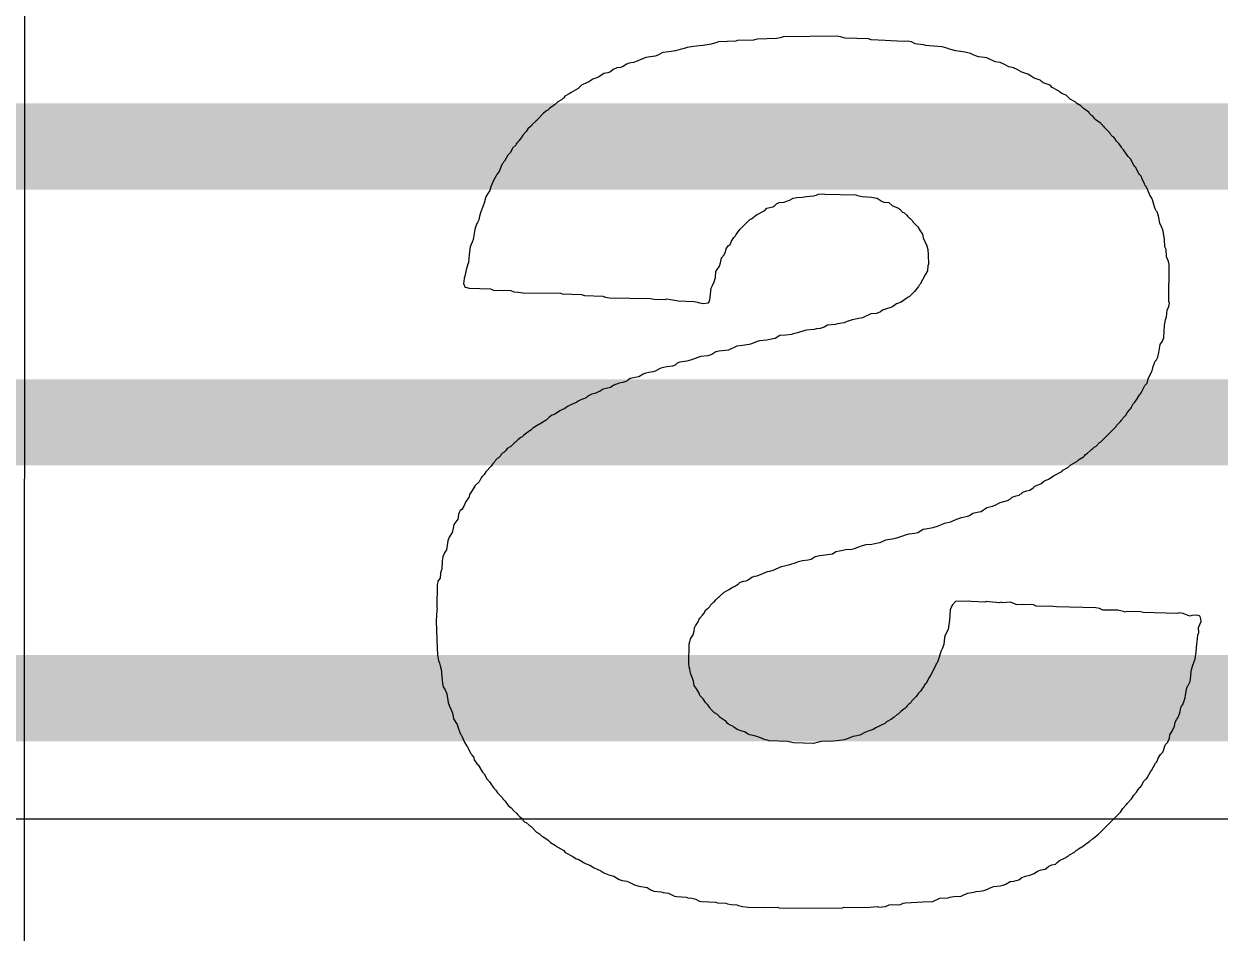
# Model space of a CAD drawing. Header units: inches. Extents: x -8 to 210, y -39 to 109.
# Drawn here: x 39.585 to 42.406, y 34.712 to 36.855 of the extents above; entities that cross this region are included whole.
import ezdxf

# ---------------------------------------------------------------- set-up
doc = ezdxf.new("R2010")
doc.units = ezdxf.units.IN
doc.layers.add('Bottom Layer', color=5, linetype='Continuous')
doc.layers.add('Bottom Overlay', color=54, linetype='Continuous')

msp = doc.modelspace()

# ---------------------------------------------------------------- linework, layer by layer
at = {"layer": 'Bottom Layer'}
msp.add_line((19.5296, 34.9807), (60.013, 34.9807), dxfattribs=at)
for points in [[(18.6278, 36.5656, 0.2032, 0.2032, 0), (59.4964, 36.5656, 0.2032, 0.2032, 0)], [(18.6278, 35.9156, 0.2032, 0.2032, 0), (60.3192, 35.9156, 0.2032, 0.2032, 0)], [(18.8189, 35.2656, 0.2032, 0.2032, 0), (60.131, 35.2656, 0.2032, 0.2032, 0)]]:
    msp.add_lwpolyline(points, format="xyseb", dxfattribs=at)
at = {"layer": 'Bottom Overlay'}
for p, q in [((39.5867, 33.1138), (39.5873, 37.0383)), ((41.2193, 36.8113), (41.2062, 36.8074)), ((41.2233, 36.8126), (41.2193, 36.8113)), ((41.2639, 36.814), (41.2233, 36.8126)), ((41.2679, 36.8153), (41.2639, 36.814)), ((41.3059, 36.8166), (41.2679, 36.8153)), ((41.3111, 36.8179), (41.3059, 36.8166)), ((41.3151, 36.8192), (41.3111, 36.8179)), ((41.3597, 36.8205), (41.3151, 36.8192)), ((41.3689, 36.8218), (41.3597, 36.8205)), ((41.3754, 36.8245), (41.3689, 36.8218)), ((41.5014, 36.8258), (41.3754, 36.8245)), ((41.5106, 36.8245), (41.5014, 36.8258)), ((41.5217, 36.8212), (41.5106, 36.8245)), ((41.5768, 36.8199), (41.5217, 36.8212)), ((41.5834, 36.8172), (41.5768, 36.8199)), ((41.6162, 36.8159), (41.5834, 36.8172)), ((41.6293, 36.8146), (41.6162, 36.8159)), ((41.6608, 36.8133), (41.6293, 36.8146)), ((41.6693, 36.814), (41.6608, 36.8133)), ((41.6785, 36.8126), (41.6693, 36.814)), ((41.687, 36.8081), (41.6785, 36.8126)), ((41.0921, 36.7877), (41.0803, 36.7812)), ((41.1065, 36.789), (41.0921, 36.7877)), ((41.1222, 36.7917), (41.1065, 36.789)), ((41.1327, 36.7943), (41.1222, 36.7917)), ((41.1419, 36.7969), (41.1327, 36.7943)), ((41.1491, 36.7989), (41.1419, 36.7969)), ((41.1544, 36.8002), (41.1491, 36.7989)), ((41.1649, 36.8015), (41.1544, 36.8002)), ((41.178, 36.8028), (41.1649, 36.8015)), ((41.1859, 36.8041), (41.178, 36.8028)), ((41.2009, 36.8061), (41.1859, 36.8041)), ((41.2062, 36.8074), (41.2009, 36.8061)), ((41.6923, 36.8067), (41.687, 36.8081)), ((41.7067, 36.8054), (41.6923, 36.8067)), ((41.7119, 36.8041), (41.7067, 36.8054)), ((41.7198, 36.8028), (41.7119, 36.8041)), ((41.7506, 36.8008), (41.7198, 36.8028)), ((41.7618, 36.7976), (41.7506, 36.8008)), ((41.7683, 36.7949), (41.7618, 36.7976)), ((41.7828, 36.791), (41.7683, 36.7949)), ((41.7992, 36.789), (41.7828, 36.791)), ((41.8084, 36.7877), (41.7992, 36.789)), ((41.8175, 36.7851), (41.8084, 36.7877)), ((41.8234, 36.7818), (41.8175, 36.7851)), ((41.832, 36.7785), (41.8234, 36.7818)), ((40.9983, 36.7543), (40.9924, 36.7523)), ((41.0061, 36.7595), (40.9983, 36.7543)), ((41.0127, 36.7621), (41.0061, 36.7595)), ((41.0225, 36.7641), (41.0127, 36.7621)), ((41.0317, 36.7667), (41.0225, 36.7641)), ((41.0389, 36.77), (41.0317, 36.7667)), ((41.052, 36.7753), (41.0389, 36.77)), ((41.0737, 36.7785), (41.052, 36.7753)), ((41.0803, 36.7812), (41.0737, 36.7785)), ((41.8372, 36.7772), (41.832, 36.7785)), ((41.8503, 36.7759), (41.8372, 36.7772)), ((41.8556, 36.7746), (41.8503, 36.7759)), ((41.8753, 36.7654), (41.8556, 36.7746)), ((41.8871, 36.7641), (41.8753, 36.7654)), ((41.8963, 36.7602), (41.8871, 36.7641)), ((41.9081, 36.7536), (41.8963, 36.7602)), ((41.9186, 36.751), (41.9081, 36.7536)), ((40.932, 36.7261), (40.9268, 36.7248)), ((40.9405, 36.7293), (40.932, 36.7261)), ((40.953, 36.7379), (40.9405, 36.7293)), ((40.9622, 36.7392), (40.953, 36.7379)), ((40.9687, 36.7418), (40.9622, 36.7392)), ((40.9746, 36.7477), (40.9687, 36.7418)), ((40.9832, 36.751), (40.9746, 36.7477)), ((40.9924, 36.7523), (40.9832, 36.751)), ((41.9277, 36.7471), (41.9186, 36.751)), ((41.9389, 36.7412), (41.9277, 36.7471)), ((41.9454, 36.7385), (41.9389, 36.7412)), ((41.9527, 36.7366), (41.9454, 36.7385)), ((41.9605, 36.7313), (41.9527, 36.7366)), ((41.9677, 36.7267), (41.9605, 36.7313)), ((41.975, 36.7248), (41.9677, 36.7267)), ((40.8927, 36.7025), (40.8756, 36.6933)), ((40.9005, 36.7103), (40.8927, 36.7025)), ((40.9031, 36.7116), (40.9005, 36.7103)), ((40.9176, 36.7182), (40.9031, 36.7116)), ((40.9268, 36.7248), (40.9176, 36.7182)), ((41.9815, 36.7221), (41.975, 36.7248)), ((41.9841, 36.7195), (41.9815, 36.7221)), ((41.9868, 36.7182), (41.9841, 36.7195)), ((41.9887, 36.7162), (41.9868, 36.7182)), ((42.0051, 36.7103), (41.9887, 36.7162)), ((42.0104, 36.7051), (42.0051, 36.7103)), ((42.0222, 36.6985), (42.0104, 36.7051)), ((42.0248, 36.6972), (42.0222, 36.6985)), ((42.0274, 36.6946), (42.0248, 36.6972)), ((40.8441, 36.671), (40.8389, 36.6657)), ((40.8533, 36.6762), (40.8441, 36.671)), ((40.8559, 36.6788), (40.8533, 36.6762)), ((40.8585, 36.6801), (40.8559, 36.6788)), ((40.8592, 36.6821), (40.8585, 36.6801)), ((40.8612, 36.6841), (40.8592, 36.6821)), ((40.873, 36.6906), (40.8612, 36.6841)), ((40.8756, 36.6933), (40.873, 36.6906)), ((42.0347, 36.69), (42.0274, 36.6946)), ((42.0432, 36.6867), (42.0347, 36.69)), ((42.0524, 36.6775), (42.0432, 36.6867)), ((42.0615, 36.6723), (42.0524, 36.6775)), ((42.0642, 36.671), (42.0615, 36.6723)), ((42.0681, 36.667), (42.0642, 36.671)), ((40.8107, 36.6441), (40.7962, 36.6296)), ((40.8179, 36.65), (40.8107, 36.6441)), ((40.8205, 36.6513), (40.8179, 36.65)), ((40.8244, 36.6552), (40.8205, 36.6513)), ((40.8362, 36.6644), (40.8244, 36.6552)), ((40.8389, 36.6657), (40.8362, 36.6644)), ((42.0773, 36.6618), (42.0681, 36.667)), ((42.0839, 36.6552), (42.0773, 36.6618)), ((42.0884, 36.6519), (42.0839, 36.6552)), ((42.0963, 36.6467), (42.0884, 36.6519)), ((42.0976, 36.6441), (42.0963, 36.6467)), ((42.1022, 36.6395), (42.0976, 36.6441)), ((40.7798, 36.6132), (40.7739, 36.6073)), ((40.7825, 36.6146), (40.7798, 36.6132)), ((40.7831, 36.6165), (40.7825, 36.6146)), ((40.793, 36.6264), (40.7831, 36.6165)), ((40.7956, 36.6277), (40.793, 36.6264)), ((40.7962, 36.6296), (40.7956, 36.6277)), ((42.1048, 36.6382), (42.1022, 36.6395)), ((42.1094, 36.6336), (42.1048, 36.6382)), ((42.1107, 36.631), (42.1094, 36.6336)), ((42.1127, 36.629), (42.1107, 36.631)), ((42.1173, 36.6257), (42.1127, 36.629)), ((42.1252, 36.6205), (42.1173, 36.6257)), ((42.1265, 36.6178), (42.1252, 36.6205)), ((42.1291, 36.6165), (42.1265, 36.6178)), ((42.1304, 36.6139), (42.1291, 36.6165)), ((42.1324, 36.6132), (42.1304, 36.6139)), ((42.133, 36.6113), (42.1324, 36.6132)), ((40.7582, 36.5863), (40.7523, 36.5791)), ((40.7621, 36.5929), (40.7582, 36.5863)), ((40.77, 36.6008), (40.7621, 36.5929)), ((40.7739, 36.6073), (40.77, 36.6008)), ((42.1416, 36.6027), (42.133, 36.6113)), ((42.1475, 36.5955), (42.1416, 36.6027)), ((42.1488, 36.5929), (42.1475, 36.5955)), ((42.1521, 36.5896), (42.1488, 36.5929)), ((42.1547, 36.5883), (42.1521, 36.5896)), ((42.158, 36.585), (42.1547, 36.5883)), ((42.1619, 36.5785), (42.158, 36.585)), ((40.7385, 36.5627), (40.7319, 36.5509)), ((40.7451, 36.5693), (40.7385, 36.5627)), ((40.7464, 36.5719), (40.7451, 36.5693)), ((40.749, 36.5745), (40.7464, 36.5719)), ((40.7503, 36.5772), (40.749, 36.5745)), ((40.7523, 36.5791), (40.7503, 36.5772)), ((42.1672, 36.5732), (42.1619, 36.5785)), ((42.1737, 36.564), (42.1672, 36.5732)), ((42.175, 36.5614), (42.1737, 36.564)), ((42.1783, 36.5581), (42.175, 36.5614)), ((42.1868, 36.5457), (42.1783, 36.5581)), ((40.7162, 36.5286), (40.7149, 36.526)), ((40.7188, 36.5312), (40.7162, 36.5286)), ((40.7267, 36.5457), (40.7188, 36.5312)), ((40.7319, 36.5509), (40.7267, 36.5457)), ((42.1881, 36.5431), (42.1868, 36.5457)), ((42.1947, 36.5365), (42.1881, 36.5431)), ((42.2026, 36.5221), (42.1947, 36.5365)), ((40.7018, 36.5024), (40.6926, 36.4853)), ((40.7064, 36.507), (40.7018, 36.5024)), ((40.7123, 36.5234), (40.7064, 36.507)), ((40.7149, 36.526), (40.7123, 36.5234)), ((42.2039, 36.5194), (42.2026, 36.5221)), ((42.2065, 36.5168), (42.2039, 36.5194)), ((42.2144, 36.5024), (42.2065, 36.5168)), ((42.2157, 36.4998), (42.2144, 36.5024)), ((42.2196, 36.4958), (42.2157, 36.4998)), ((40.6926, 36.4853), (40.686, 36.4709)), ((42.2223, 36.4893), (42.2196, 36.4958)), ((42.2275, 36.4775), (42.2223, 36.4893)), ((42.2288, 36.4748), (42.2275, 36.4775)), ((42.2321, 36.4716), (42.2288, 36.4748)), ((42.2354, 36.463), (42.2321, 36.4716)), ((40.6742, 36.4473), (40.6709, 36.4322)), ((40.6795, 36.4552), (40.6742, 36.4473)), ((40.6841, 36.4624), (40.6795, 36.4552)), ((40.686, 36.4709), (40.6841, 36.4624)), ((41.3905, 36.4394), (41.399, 36.444)), ((41.399, 36.444), (41.4082, 36.4453)), ((41.4082, 36.4453), (41.4213, 36.4466)), ((41.4213, 36.4466), (41.4305, 36.4479)), ((41.4305, 36.4479), (41.4482, 36.4499)), ((41.4482, 36.4499), (41.4535, 36.4512)), ((41.4535, 36.4512), (41.4594, 36.4532)), ((41.4594, 36.4532), (41.4686, 36.4545)), ((41.4686, 36.4545), (41.4738, 36.4532)), ((41.4738, 36.4532), (41.5473, 36.4519)), ((41.5473, 36.4519), (41.5512, 36.4506)), ((41.5512, 36.4506), (41.5617, 36.4479)), ((41.5617, 36.4479), (41.584, 36.4466)), ((41.584, 36.4466), (41.588, 36.4453)), ((41.588, 36.4453), (41.5971, 36.444)), ((41.5971, 36.444), (41.6089, 36.4361)), ((42.2406, 36.4512), (42.2354, 36.463)), ((42.2452, 36.444), (42.2406, 36.4512)), ((42.2478, 36.4374), (42.2452, 36.444)), ((40.6683, 36.4256), (40.6624, 36.4119)), ((40.6709, 36.4322), (40.6683, 36.4256)), ((41.3125, 36.4047), (41.3321, 36.4151)), ((41.3321, 36.4151), (41.3374, 36.4204)), ((41.3374, 36.4204), (41.3512, 36.4237)), ((41.3512, 36.4237), (41.3558, 36.427)), ((41.3558, 36.427), (41.3597, 36.4309)), ((41.3597, 36.4309), (41.3662, 36.4335)), ((41.3662, 36.4335), (41.3781, 36.4348)), ((41.3781, 36.4348), (41.382, 36.4361)), ((41.382, 36.4361), (41.3905, 36.4394)), ((41.6089, 36.4361), (41.6142, 36.4348)), ((41.6142, 36.4348), (41.6247, 36.4335)), ((41.6247, 36.4335), (41.6319, 36.4276)), ((41.6319, 36.4276), (41.6339, 36.4256)), ((41.6339, 36.4256), (41.6463, 36.421)), ((41.6463, 36.421), (41.6509, 36.4178)), ((41.6509, 36.4178), (41.6575, 36.4112)), ((42.2498, 36.4289), (42.2478, 36.4374)), ((42.2511, 36.4237), (42.2498, 36.4289)), ((42.2537, 36.4171), (42.2511, 36.4237)), ((42.2551, 36.4145), (42.2537, 36.4171)), ((40.6578, 36.3928), (40.6552, 36.3863)), ((40.6598, 36.4014), (40.6578, 36.3928)), ((40.6624, 36.4119), (40.6598, 36.4014)), ((41.2738, 36.3699), (41.298, 36.3942)), ((41.298, 36.3942), (41.3007, 36.3955)), ((41.3007, 36.3955), (41.3125, 36.4047)), ((41.6575, 36.4112), (41.6601, 36.4099)), ((41.6601, 36.4099), (41.6673, 36.404)), ((41.6673, 36.404), (41.6686, 36.4014)), ((41.6686, 36.4014), (41.6719, 36.3981)), ((41.6719, 36.3981), (41.6745, 36.3968)), ((41.6745, 36.3968), (41.6804, 36.3909)), ((41.6804, 36.3909), (41.6818, 36.3883)), ((41.6818, 36.3883), (41.6936, 36.3764)), ((42.2577, 36.4119), (42.2551, 36.4145)), ((42.2596, 36.4073), (42.2577, 36.4119)), ((42.2616, 36.3987), (42.2596, 36.4073)), ((42.2629, 36.3896), (42.2616, 36.3987)), ((42.2642, 36.3843), (42.2629, 36.3896)), ((40.6486, 36.3705), (40.6447, 36.3469)), ((40.65, 36.3758), (40.6486, 36.3705)), ((40.6532, 36.3843), (40.65, 36.3758)), ((40.6552, 36.3863), (40.6532, 36.3843)), ((41.2646, 36.3581), (41.2738, 36.3699)), ((41.6936, 36.3764), (41.6988, 36.3673)), ((41.6988, 36.3673), (41.7041, 36.3594)), ((41.7041, 36.3594), (41.706, 36.3509)), ((42.2675, 36.3771), (42.2642, 36.3843)), ((42.2715, 36.3666), (42.2675, 36.3771)), ((42.2747, 36.3463), (42.2715, 36.3666)), ((40.6421, 36.3404), (40.6375, 36.3292)), ((40.6447, 36.3469), (40.6421, 36.3404)), ((41.2416, 36.3246), (41.2462, 36.3318)), ((41.2462, 36.3318), (41.2508, 36.3351)), ((41.2508, 36.3351), (41.2541, 36.3423)), ((41.2541, 36.3423), (41.2593, 36.3515)), ((41.2593, 36.3515), (41.2633, 36.3555)), ((41.2633, 36.3555), (41.2646, 36.3581)), ((41.706, 36.3509), (41.7146, 36.3318)), ((41.7146, 36.3318), (41.7165, 36.3233)), ((42.276, 36.3292), (42.2747, 36.3463)), ((40.6349, 36.3109), (40.6336, 36.2925)), ((40.6375, 36.3292), (40.6349, 36.3109)), ((41.2278, 36.2912), (41.2305, 36.303)), ((41.2305, 36.303), (41.2364, 36.3102)), ((41.2364, 36.3102), (41.2397, 36.3174)), ((41.2397, 36.3174), (41.2416, 36.3246)), ((41.7165, 36.3233), (41.7178, 36.3102)), ((41.7178, 36.3102), (41.7185, 36.2885)), ((42.2787, 36.3227), (42.276, 36.3292)), ((42.28, 36.3056), (42.2787, 36.3227)), ((42.2826, 36.299), (42.28, 36.3056)), ((40.6283, 36.2754), (40.625, 36.2603)), ((40.6322, 36.2885), (40.6283, 36.2754)), ((40.6336, 36.2925), (40.6322, 36.2885)), ((41.2173, 36.2715), (41.2259, 36.284)), ((41.2259, 36.284), (41.2278, 36.2912)), ((41.7172, 36.2846), (41.7159, 36.2728)), ((41.7185, 36.2885), (41.7172, 36.2846)), ((42.2846, 36.2945), (42.2826, 36.299)), ((42.2859, 36.2879), (42.2846, 36.2945)), ((42.2852, 36.2007), (42.2859, 36.2879)), ((40.6224, 36.2472), (40.6217, 36.2426)), ((40.6237, 36.2551), (40.6224, 36.2472)), ((40.625, 36.2603), (40.6237, 36.2551)), ((41.2088, 36.238), (41.2134, 36.2466)), ((41.2134, 36.2466), (41.216, 36.2571)), ((41.216, 36.2571), (41.2173, 36.2715)), ((41.7106, 36.2636), (41.6988, 36.2413)), ((41.7159, 36.2728), (41.7106, 36.2636)), ((40.6217, 36.2426), (40.6231, 36.2387)), ((40.6231, 36.2387), (40.6244, 36.2361)), ((40.6244, 36.2361), (40.6263, 36.2341)), ((40.6263, 36.2341), (40.6355, 36.2315)), ((40.6355, 36.2315), (40.6854, 36.2302)), ((40.6854, 36.2302), (40.6946, 36.2262)), ((40.6946, 36.2262), (40.7123, 36.2269)), ((40.7123, 36.2269), (40.7155, 36.2262)), ((40.7155, 36.2262), (40.7195, 36.2275)), ((40.7195, 36.2275), (40.7339, 36.2262)), ((40.7339, 36.2262), (40.7405, 36.2236)), ((40.7405, 36.2236), (40.7497, 36.2223)), ((40.7497, 36.2223), (40.7628, 36.221)), ((40.7628, 36.221), (40.8507, 36.2197)), ((40.8507, 36.2197), (40.8546, 36.2184)), ((40.8546, 36.2184), (40.9005, 36.217)), ((41.2029, 36.2046), (41.2042, 36.2177)), ((41.2042, 36.2177), (41.2062, 36.2315)), ((41.2062, 36.2315), (41.2088, 36.238)), ((41.6857, 36.2243), (41.6732, 36.2118)), ((41.6949, 36.2361), (41.6857, 36.2243)), ((41.6962, 36.2387), (41.6949, 36.2361)), ((41.6988, 36.2413), (41.6962, 36.2387)), ((40.9005, 36.217), (40.9071, 36.2144)), ((40.9071, 36.2144), (40.9504, 36.2131)), ((40.9504, 36.2131), (40.9569, 36.2105)), ((40.9569, 36.2105), (40.9661, 36.2092)), ((40.9661, 36.2092), (41.0625, 36.2072)), ((41.0625, 36.2072), (41.0704, 36.2059)), ((41.0704, 36.2059), (41.0973, 36.2052)), ((41.0973, 36.2052), (41.1012, 36.2066)), ((41.1012, 36.2066), (41.115, 36.2046)), ((41.115, 36.2046), (41.1203, 36.2033)), ((41.1203, 36.2033), (41.1281, 36.202)), ((41.1281, 36.202), (41.1662, 36.2007)), ((41.1662, 36.2007), (41.1734, 36.1987)), ((41.1734, 36.1987), (41.1786, 36.1974)), ((41.1786, 36.1974), (41.1878, 36.1961)), ((41.1878, 36.1961), (41.1996, 36.1974)), ((41.1996, 36.1974), (41.2016, 36.1993)), ((41.2016, 36.1993), (41.2029, 36.2046)), ((41.6431, 36.1947), (41.6339, 36.1882)), ((41.6536, 36.1987), (41.6431, 36.1947)), ((41.6706, 36.2105), (41.6536, 36.1987)), ((41.6732, 36.2118), (41.6706, 36.2105)), ((42.2865, 36.1967), (42.2852, 36.2007)), ((42.2852, 36.1888), (42.2865, 36.1967)), ((41.563, 36.162), (41.5545, 36.16)), ((41.5827, 36.1711), (41.563, 36.162)), ((41.5958, 36.1724), (41.5827, 36.1711)), ((41.605, 36.1764), (41.5958, 36.1724)), ((41.6096, 36.1797), (41.605, 36.1764)), ((41.6221, 36.1843), (41.6096, 36.1797)), ((41.6273, 36.1856), (41.6221, 36.1843)), ((41.6339, 36.1882), (41.6273, 36.1856)), ((42.2774, 36.1574), (42.28, 36.1639)), ((42.28, 36.1639), (42.2813, 36.1797)), ((42.2813, 36.1797), (42.2852, 36.1888)), ((41.4305, 36.1331), (41.4266, 36.1318)), ((41.4489, 36.1344), (41.4305, 36.1331)), ((41.4541, 36.1357), (41.4489, 36.1344)), ((41.4633, 36.137), (41.4541, 36.1357)), ((41.4725, 36.1396), (41.4633, 36.137)), ((41.4804, 36.1449), (41.4725, 36.1396)), ((41.4987, 36.1462), (41.4804, 36.1449)), ((41.504, 36.1475), (41.4987, 36.1462)), ((41.5197, 36.1501), (41.504, 36.1475)), ((41.527, 36.1534), (41.5197, 36.1501)), ((41.5335, 36.156), (41.527, 36.1534)), ((41.5388, 36.1574), (41.5335, 36.156)), ((41.5545, 36.16), (41.5388, 36.1574)), ((42.2734, 36.1154), (42.2747, 36.1442)), ((42.2747, 36.1442), (42.276, 36.1482)), ((42.276, 36.1482), (42.2774, 36.1574)), ((41.3144, 36.1062), (41.3007, 36.1003)), ((41.3197, 36.1075), (41.3144, 36.1062)), ((41.3361, 36.1095), (41.3197, 36.1075)), ((41.3518, 36.1121), (41.3361, 36.1095)), ((41.3571, 36.1134), (41.3518, 36.1121)), ((41.3676, 36.12), (41.3571, 36.1134)), ((41.382, 36.1213), (41.3676, 36.12)), ((41.3951, 36.1226), (41.382, 36.1213)), ((41.4004, 36.1239), (41.3951, 36.1226)), ((41.4095, 36.1265), (41.4004, 36.1239)), ((41.4266, 36.1318), (41.4095, 36.1265)), ((42.2649, 36.099), (42.2701, 36.1069)), ((42.2701, 36.1069), (42.2734, 36.1154)), ((41.2167, 36.0819), (41.2075, 36.0754)), ((41.2246, 36.0832), (41.2167, 36.0819)), ((41.2469, 36.0859), (41.2246, 36.0832)), ((41.2665, 36.095), (41.2469, 36.0859)), ((41.2797, 36.0964), (41.2665, 36.095)), ((41.2954, 36.099), (41.2797, 36.0964)), ((41.3007, 36.1003), (41.2954, 36.099)), ((42.259, 36.0695), (42.2616, 36.08)), ((42.2616, 36.08), (42.2649, 36.099)), ((41.1209, 36.0504), (41.1144, 36.0478)), ((41.1255, 36.055), (41.1209, 36.0504)), ((41.1321, 36.0577), (41.1255, 36.055)), ((41.1485, 36.0596), (41.1321, 36.0577)), ((41.1596, 36.0629), (41.1485, 36.0596)), ((41.1662, 36.0655), (41.1596, 36.0629)), ((41.1767, 36.0695), (41.1662, 36.0655)), ((41.1819, 36.0708), (41.1767, 36.0695)), ((41.1983, 36.0727), (41.1819, 36.0708)), ((41.2075, 36.0754), (41.1983, 36.0727)), ((42.2485, 36.0472), (42.2531, 36.0596)), ((42.2531, 36.0596), (42.2564, 36.0629)), ((42.2564, 36.0629), (42.259, 36.0695)), ((41.0265, 36.0216), (41.0147, 36.019)), ((41.0357, 36.0229), (41.0265, 36.0216)), ((41.0455, 36.0288), (41.0357, 36.0229)), ((41.052, 36.0314), (41.0455, 36.0288)), ((41.0593, 36.0334), (41.052, 36.0314)), ((41.0684, 36.0347), (41.0593, 36.0334)), ((41.0737, 36.036), (41.0684, 36.0347)), ((41.0875, 36.0432), (41.0737, 36.036)), ((41.1012, 36.0465), (41.0875, 36.0432)), ((41.1144, 36.0478), (41.1012, 36.0465)), ((42.236, 36.015), (42.2373, 36.0203)), ((42.2373, 36.0203), (42.2459, 36.0367)), ((42.2459, 36.0367), (42.2485, 36.0472)), ((40.951, 35.9934), (40.9438, 35.9888)), ((40.9582, 35.9953), (40.951, 35.9934)), ((40.9687, 35.998), (40.9582, 35.9953)), ((40.9766, 36.0032), (40.9687, 35.998)), ((40.9891, 36.0078), (40.9766, 36.0032)), ((40.9976, 36.0098), (40.9891, 36.0078)), ((41.0068, 36.0124), (40.9976, 36.0098)), ((41.0094, 36.015), (41.0068, 36.0124)), ((41.012, 36.0163), (41.0094, 36.015)), ((41.0147, 36.019), (41.012, 36.0163)), ((42.2196, 35.9855), (42.2288, 36.0026)), ((42.2288, 36.0026), (42.2341, 36.0078)), ((42.2341, 36.0078), (42.236, 36.015)), ((40.892, 35.9658), (40.8887, 35.9625)), ((40.8986, 35.9684), (40.892, 35.9658)), ((40.911, 35.973), (40.8986, 35.9684)), ((40.9136, 35.9757), (40.911, 35.973)), ((40.9182, 35.9789), (40.9136, 35.9757)), ((40.9248, 35.9816), (40.9182, 35.9789)), ((40.932, 35.9835), (40.9248, 35.9816)), ((40.9438, 35.9888), (40.932, 35.9835)), ((42.2052, 35.9632), (42.2065, 35.9658)), ((42.2065, 35.9658), (42.2091, 35.9684)), ((42.2091, 35.9684), (42.2157, 35.9803)), ((42.2157, 35.9803), (42.2183, 35.9829)), ((42.2183, 35.9829), (42.2196, 35.9855)), ((40.8494, 35.9429), (40.8362, 35.9337)), ((40.852, 35.9442), (40.8494, 35.9429)), ((40.8612, 35.9481), (40.852, 35.9442)), ((40.8638, 35.9507), (40.8612, 35.9481)), ((40.8664, 35.952), (40.8638, 35.9507)), ((40.8684, 35.954), (40.8664, 35.952)), ((40.8769, 35.9573), (40.8684, 35.954)), ((40.8861, 35.9612), (40.8769, 35.9573)), ((40.8887, 35.9625), (40.8861, 35.9612)), ((42.1842, 35.933), (42.1855, 35.9357)), ((42.1855, 35.9357), (42.1921, 35.9448)), ((42.1921, 35.9448), (42.1947, 35.9475)), ((42.1947, 35.9475), (42.196, 35.9501)), ((42.196, 35.9501), (42.2013, 35.9593)), ((42.2013, 35.9593), (42.2052, 35.9632)), ((40.7995, 35.9101), (40.7851, 35.9022)), ((40.8021, 35.9114), (40.7995, 35.9101)), ((40.8048, 35.914), (40.8021, 35.9114)), ((40.8166, 35.9206), (40.8048, 35.914)), ((40.8244, 35.9284), (40.8166, 35.9206)), ((40.831, 35.9324), (40.8244, 35.9284)), ((40.8362, 35.9337), (40.831, 35.9324)), ((42.1606, 35.9055), (42.1619, 35.9081)), ((42.1619, 35.9081), (42.1711, 35.9173)), ((42.1711, 35.9173), (42.1724, 35.9199)), ((42.1724, 35.9199), (42.175, 35.9225)), ((42.175, 35.9225), (42.1763, 35.9252)), ((42.1763, 35.9252), (42.1842, 35.933)), ((40.7575, 35.8799), (40.7503, 35.874)), ((40.7602, 35.8812), (40.7575, 35.8799)), ((40.7634, 35.8845), (40.7602, 35.8812)), ((40.7706, 35.8904), (40.7634, 35.8845)), ((40.7818, 35.8976), (40.7706, 35.8904)), ((40.7851, 35.9022), (40.7818, 35.8976)), ((42.1245, 35.8694), (42.1606, 35.9055)), ((40.7247, 35.8537), (40.7215, 35.8491)), ((40.7339, 35.8589), (40.7247, 35.8537)), ((40.7431, 35.8681), (40.7339, 35.8589)), ((40.7457, 35.8694), (40.7431, 35.8681)), ((40.7503, 35.874), (40.7457, 35.8694)), ((42.1003, 35.8491), (42.1035, 35.8523)), ((42.1035, 35.8523), (42.1062, 35.8537)), ((42.1062, 35.8537), (42.1101, 35.8576)), ((42.1101, 35.8576), (42.1127, 35.8589)), ((42.1127, 35.8589), (42.1219, 35.8681)), ((42.1219, 35.8681), (42.1245, 35.8694)), ((40.6965, 35.8241), (40.6906, 35.8169)), ((40.6978, 35.8268), (40.6965, 35.8241)), ((40.7011, 35.83), (40.6978, 35.8268)), ((40.7037, 35.8314), (40.7011, 35.83)), ((40.7096, 35.8373), (40.7037, 35.8314)), ((40.711, 35.8399), (40.7096, 35.8373)), ((40.7142, 35.8432), (40.711, 35.8399)), ((40.7169, 35.8445), (40.7142, 35.8432)), ((40.7215, 35.8491), (40.7169, 35.8445)), ((42.0537, 35.8156), (42.0681, 35.8235)), ((42.0681, 35.8235), (42.072, 35.8274)), ((42.072, 35.8274), (42.0747, 35.8287)), ((42.0747, 35.8287), (42.0839, 35.834)), ((42.0839, 35.834), (42.0871, 35.8373)), ((42.0871, 35.8373), (42.0884, 35.8399)), ((42.0884, 35.8399), (42.093, 35.8432)), ((42.093, 35.8432), (42.1003, 35.8491)), ((40.6742, 35.7992), (40.6703, 35.7927)), ((40.6873, 35.8123), (40.6742, 35.7992)), ((40.6887, 35.815), (40.6873, 35.8123)), ((40.6906, 35.8169), (40.6887, 35.815)), ((42.013, 35.7894), (42.0327, 35.7999)), ((42.0327, 35.7999), (42.0353, 35.8025)), ((42.0353, 35.8025), (42.0471, 35.8091)), ((42.0471, 35.8091), (42.0537, 35.8156)), ((40.6493, 35.7664), (40.6427, 35.7546)), ((40.6585, 35.7756), (40.6493, 35.7664)), ((40.6637, 35.7848), (40.6585, 35.7756)), ((40.665, 35.7874), (40.6637, 35.7848)), ((40.6703, 35.7927), (40.665, 35.7874)), ((41.9684, 35.7644), (41.975, 35.7671)), ((41.975, 35.7671), (41.9835, 35.7704)), ((41.9835, 35.7704), (41.9894, 35.7763)), ((41.9894, 35.7763), (41.992, 35.7776)), ((41.992, 35.7776), (42.0012, 35.7815)), ((42.0012, 35.7815), (42.0104, 35.7868)), ((42.0104, 35.7868), (42.013, 35.7894)), ((40.6349, 35.7402), (40.6263, 35.7277)), ((40.6362, 35.7454), (40.6349, 35.7402)), ((40.6427, 35.7546), (40.6362, 35.7454)), ((41.912, 35.7356), (41.9159, 35.7395)), ((41.9159, 35.7395), (41.9251, 35.7421)), ((41.9251, 35.7421), (41.9323, 35.7441)), ((41.9323, 35.7441), (41.9343, 35.7461)), ((41.9343, 35.7461), (41.9369, 35.7474)), ((41.9369, 35.7474), (41.9409, 35.7513)), ((41.9409, 35.7513), (41.95, 35.754)), ((41.95, 35.754), (41.9573, 35.7559)), ((41.9573, 35.7559), (41.9651, 35.7612)), ((41.9651, 35.7612), (41.9684, 35.7644)), ((40.6178, 35.71), (40.6139, 35.7074)), ((40.6231, 35.7192), (40.6178, 35.71)), ((40.6263, 35.7277), (40.6231, 35.7192)), ((41.8425, 35.7054), (41.8556, 35.7146)), ((41.8556, 35.7146), (41.8694, 35.7179)), ((41.8694, 35.7179), (41.8759, 35.7205)), ((41.8759, 35.7205), (41.8871, 35.7264)), ((41.8871, 35.7264), (41.8963, 35.729)), ((41.8963, 35.729), (41.9048, 35.731)), ((41.9048, 35.731), (41.912, 35.7356)), ((40.6086, 35.6877), (40.5994, 35.6746)), ((40.6099, 35.6982), (40.6086, 35.6877)), ((40.6126, 35.7048), (40.6099, 35.6982)), ((40.6139, 35.7074), (40.6126, 35.7048)), ((41.771, 35.6811), (41.7775, 35.6838)), ((41.7775, 35.6838), (41.7913, 35.6897)), ((41.7913, 35.6897), (41.7965, 35.691)), ((41.7965, 35.691), (41.8103, 35.6943)), ((41.8103, 35.6943), (41.8149, 35.6962)), ((41.8149, 35.6962), (41.8228, 35.7015)), ((41.8228, 35.7015), (41.8333, 35.7041)), ((41.8333, 35.7041), (41.8425, 35.7054)), ((40.5949, 35.6556), (40.5883, 35.6451)), ((40.5975, 35.6661), (40.5949, 35.6556)), ((40.5994, 35.6746), (40.5975, 35.6661)), ((41.6732, 35.6529), (41.6863, 35.6542)), ((41.6863, 35.6542), (41.6936, 35.6562)), ((41.6936, 35.6562), (41.706, 35.6634)), ((41.706, 35.6634), (41.7113, 35.6647)), ((41.7113, 35.6647), (41.7296, 35.6674)), ((41.7296, 35.6674), (41.7421, 35.672)), ((41.7421, 35.672), (41.7559, 35.6779)), ((41.7559, 35.6779), (41.771, 35.6811)), ((40.585, 35.6365), (40.5817, 35.6149)), ((40.5883, 35.6451), (40.585, 35.6365)), ((41.5545, 35.6221), (41.563, 35.6254)), ((41.563, 35.6254), (41.5716, 35.6274)), ((41.5716, 35.6274), (41.5847, 35.6287)), ((41.5847, 35.6287), (41.5991, 35.6313)), ((41.5991, 35.6313), (41.6044, 35.6326)), ((41.6044, 35.6326), (41.6181, 35.6385)), ((41.6181, 35.6385), (41.6273, 35.6398)), ((41.6273, 35.6398), (41.6326, 35.6411)), ((41.6326, 35.6411), (41.6437, 35.6431)), ((41.6437, 35.6431), (41.6581, 35.6483)), ((41.6581, 35.6483), (41.664, 35.6503)), ((41.664, 35.6503), (41.6732, 35.6529)), ((40.5732, 35.5985), (40.5719, 35.5893)), ((40.5771, 35.6077), (40.5732, 35.5985)), ((40.5817, 35.6149), (40.5771, 35.6077)), ((41.4417, 35.5932), (41.4515, 35.5991)), ((41.4515, 35.5991), (41.462, 35.6018)), ((41.462, 35.6018), (41.4751, 35.6031)), ((41.4751, 35.6031), (41.4922, 35.6057)), ((41.4922, 35.6057), (41.5001, 35.611)), ((41.5001, 35.611), (41.5086, 35.6129)), ((41.5086, 35.6129), (41.5165, 35.6142)), ((41.5165, 35.6142), (41.523, 35.6155)), ((41.523, 35.6155), (41.5374, 35.6169)), ((41.5374, 35.6169), (41.544, 35.6182)), ((41.544, 35.6182), (41.5545, 35.6221)), ((40.5706, 35.5696), (40.5693, 35.5657)), ((40.5719, 35.5893), (40.5706, 35.5696)), ((41.3525, 35.567), (41.3715, 35.5755)), ((41.3715, 35.5755), (41.382, 35.5782)), ((41.382, 35.5782), (41.3918, 35.5801)), ((41.3918, 35.5801), (41.4063, 35.5854)), ((41.4063, 35.5854), (41.4122, 35.5873)), ((41.4122, 35.5873), (41.4213, 35.59)), ((41.4213, 35.59), (41.4345, 35.5913)), ((41.4345, 35.5913), (41.4417, 35.5932)), ((40.5614, 35.5408), (40.5601, 35.5316)), ((40.5666, 35.5486), (40.5614, 35.5408)), ((40.568, 35.5604), (40.5666, 35.5486)), ((40.5693, 35.5657), (40.568, 35.5604)), ((41.2744, 35.5388), (41.2829, 35.5408)), ((41.2829, 35.5408), (41.2882, 35.5421)), ((41.2882, 35.5421), (41.2928, 35.544)), ((41.2928, 35.544), (41.302, 35.5506)), ((41.302, 35.5506), (41.3092, 35.5526)), ((41.3092, 35.5526), (41.3144, 35.5539)), ((41.3144, 35.5539), (41.3275, 35.5591)), ((41.3275, 35.5591), (41.3387, 35.5637)), ((41.3387, 35.5637), (41.3439, 35.565)), ((41.3439, 35.565), (41.3525, 35.567)), ((40.5601, 35.5316), (40.5588, 35.4804)), ((41.2259, 35.5047), (41.2364, 35.5152)), ((41.2364, 35.5152), (41.2482, 35.5217)), ((41.2482, 35.5217), (41.256, 35.527)), ((41.256, 35.527), (41.2613, 35.5283)), ((41.2613, 35.5283), (41.2705, 35.5349)), ((41.2705, 35.5349), (41.2744, 35.5388)), ((41.2029, 35.4817), (41.2042, 35.4844)), ((41.2042, 35.4844), (41.2114, 35.4916)), ((41.2114, 35.4916), (41.2141, 35.4929)), ((41.2141, 35.4929), (41.2173, 35.4975)), ((41.2173, 35.4975), (41.2233, 35.5034)), ((41.2233, 35.5034), (41.2259, 35.5047)), ((41.7749, 35.4857), (41.7736, 35.483)), ((41.7821, 35.4929), (41.7749, 35.4857)), ((41.8149, 35.4942), (41.7821, 35.4929)), ((41.8188, 35.4929), (41.8149, 35.4942)), ((41.8516, 35.4916), (41.8188, 35.4929)), ((41.8556, 35.4929), (41.8516, 35.4916)), ((41.8615, 35.4922), (41.8556, 35.4929)), ((41.8858, 35.4903), (41.8615, 35.4922)), ((41.8897, 35.4916), (41.8858, 35.4903)), ((41.8936, 35.4903), (41.8897, 35.4916)), ((41.9107, 35.4916), (41.8936, 35.4903)), ((41.9159, 35.4903), (41.9107, 35.4916)), ((41.9251, 35.4863), (41.9159, 35.4903)), ((41.9369, 35.485), (41.9251, 35.4863)), ((41.9409, 35.4863), (41.9369, 35.485)), ((41.9468, 35.4857), (41.9409, 35.4863)), ((41.9605, 35.4863), (41.9468, 35.4857)), ((41.9658, 35.485), (41.9605, 35.4863)), ((41.9723, 35.4824), (41.9658, 35.485)), ((40.5588, 35.4726), (40.5575, 35.4476)), ((40.5588, 35.4804), (40.5601, 35.4765)), ((40.5601, 35.4765), (40.5588, 35.4726)), ((41.1793, 35.4542), (41.1852, 35.4614)), ((41.1852, 35.4614), (41.1885, 35.4647)), ((41.1885, 35.4647), (41.1937, 35.4739)), ((41.1937, 35.4739), (41.197, 35.4771)), ((41.197, 35.4771), (41.1996, 35.4785)), ((41.1996, 35.4785), (41.2029, 35.4817)), ((41.7697, 35.4739), (41.7683, 35.4489)), ((41.7736, 35.483), (41.7697, 35.4739)), ((42.0038, 35.4811), (41.9723, 35.4824)), ((42.0078, 35.4824), (42.0038, 35.4811)), ((42.0124, 35.4817), (42.0078, 35.4824)), ((42.0202, 35.4804), (42.0124, 35.4817)), ((42.1127, 35.4785), (42.0202, 35.4804)), ((42.1219, 35.4771), (42.1127, 35.4785)), ((42.1239, 35.4752), (42.1219, 35.4771)), ((42.1304, 35.4726), (42.1239, 35.4752)), ((42.1652, 35.4732), (42.1304, 35.4726)), ((42.1711, 35.4712), (42.1652, 35.4732)), ((42.1783, 35.4693), (42.1711, 35.4712)), ((42.1822, 35.468), (42.1783, 35.4693)), ((42.1862, 35.4693), (42.1822, 35.468)), ((42.2183, 35.4686), (42.1862, 35.4693)), ((42.2249, 35.4673), (42.2183, 35.4686)), ((42.3056, 35.4653), (42.2249, 35.4673)), ((42.3095, 35.4666), (42.3056, 35.4653)), ((42.3187, 35.4653), (42.3095, 35.4666)), ((42.3305, 35.4601), (42.3187, 35.4653)), ((42.3357, 35.4588), (42.3305, 35.4601)), ((42.3397, 35.4601), (42.3357, 35.4588)), ((42.3515, 35.4614), (42.3397, 35.4601)), ((42.3554, 35.4601), (42.3515, 35.4614)), ((42.358, 35.4588), (42.3554, 35.4601)), ((42.36, 35.4555), (42.358, 35.4588)), ((40.5575, 35.4476), (40.5588, 35.403)), ((41.1655, 35.4234), (41.1668, 35.4312)), ((41.1668, 35.4312), (41.1688, 35.4358)), ((41.1688, 35.4358), (41.1754, 35.445)), ((41.1754, 35.445), (41.178, 35.4516)), ((41.178, 35.4516), (41.1793, 35.4542)), ((41.7683, 35.4489), (41.7651, 35.4273)), ((42.3548, 35.4319), (42.3613, 35.4463)), ((42.3561, 35.4201), (42.3548, 35.4319)), ((42.3613, 35.4463), (42.36, 35.4555)), ((40.5588, 35.403), (40.5607, 35.3669)), ((41.1557, 35.3978), (41.157, 35.4056)), ((41.157, 35.4056), (41.1636, 35.4148)), ((41.1636, 35.4148), (41.1655, 35.4234)), ((41.7565, 35.4083), (41.7546, 35.3919)), ((41.7578, 35.4135), (41.7565, 35.4083)), ((41.7651, 35.4273), (41.7578, 35.4135)), ((42.3521, 35.3978), (42.3534, 35.4135)), ((42.3534, 35.4135), (42.3561, 35.4201)), ((41.1531, 35.3479), (41.1544, 35.3938)), ((41.1544, 35.3938), (41.1557, 35.3978)), ((41.7474, 35.3755), (41.7434, 35.3624)), ((41.7506, 35.3814), (41.7474, 35.3755)), ((41.7546, 35.3919), (41.7506, 35.3814)), ((42.3469, 35.3584), (42.3495, 35.3742)), ((42.3495, 35.3742), (42.3508, 35.3938)), ((42.3508, 35.3938), (42.3521, 35.3978)), ((40.5607, 35.3669), (40.5627, 35.3545)), ((40.5627, 35.3545), (40.5653, 35.3479)), ((40.5653, 35.3479), (40.568, 35.3387)), ((41.1544, 35.3387), (41.1531, 35.3479)), ((41.7355, 35.344), (41.7303, 35.3322)), ((41.7369, 35.3466), (41.7355, 35.344)), ((41.7388, 35.3486), (41.7369, 35.3466)), ((41.7421, 35.3571), (41.7388, 35.3486)), ((41.7434, 35.3624), (41.7421, 35.3571)), ((42.341, 35.3407), (42.3443, 35.3492)), ((42.3443, 35.3492), (42.3469, 35.3584)), ((40.568, 35.3387), (40.5693, 35.3335)), ((40.5693, 35.3335), (40.5712, 35.3158)), ((40.5712, 35.3158), (40.5726, 35.3)), ((41.1557, 35.3335), (41.1544, 35.3387)), ((41.157, 35.3243), (41.1557, 35.3335)), ((41.1596, 35.3177), (41.157, 35.3243)), ((41.1629, 35.3105), (41.1596, 35.3177)), ((41.7237, 35.3204), (41.7198, 35.3138)), ((41.7303, 35.3322), (41.7237, 35.3204)), ((42.3364, 35.3099), (42.3377, 35.3282)), ((42.3377, 35.3282), (42.339, 35.3322)), ((42.339, 35.3322), (42.341, 35.3407)), ((40.5726, 35.3), (40.5739, 35.2922)), ((40.5739, 35.2922), (40.5785, 35.285)), ((41.1642, 35.3053), (41.1629, 35.3105)), ((41.1662, 35.2954), (41.1642, 35.3053)), ((41.1714, 35.2876), (41.1662, 35.2954)), ((41.1767, 35.2784), (41.1714, 35.2876)), ((41.708, 35.2941), (41.6995, 35.2817)), ((41.7093, 35.2968), (41.708, 35.2941)), ((41.7119, 35.2994), (41.7093, 35.2968)), ((41.7198, 35.3138), (41.7119, 35.2994)), ((42.3246, 35.2718), (42.3266, 35.2869)), ((42.3266, 35.2869), (42.3292, 35.2935)), ((42.3292, 35.2935), (42.3311, 35.2954)), ((42.3311, 35.2954), (42.3351, 35.3046)), ((42.3351, 35.3046), (42.3364, 35.3099)), ((40.5785, 35.285), (40.5824, 35.2758)), ((40.5824, 35.2758), (40.5857, 35.2554)), ((41.1793, 35.2718), (41.1767, 35.2784)), ((41.1872, 35.264), (41.1793, 35.2718)), ((41.1924, 35.2548), (41.1872, 35.264)), ((41.6791, 35.2587), (41.6778, 35.2561)), ((41.6896, 35.2692), (41.6791, 35.2587)), ((41.6909, 35.2718), (41.6896, 35.2692)), ((41.6936, 35.2745), (41.6909, 35.2718)), ((41.6949, 35.2771), (41.6936, 35.2745)), ((41.6995, 35.2817), (41.6949, 35.2771)), ((42.318, 35.2508), (42.3213, 35.2594)), ((42.3213, 35.2594), (42.3233, 35.2666)), ((42.3233, 35.2666), (42.3246, 35.2718)), ((40.5857, 35.2554), (40.589, 35.2469)), ((40.589, 35.2469), (40.5955, 35.2325)), ((40.5955, 35.2325), (40.5968, 35.2272)), ((41.197, 35.2502), (41.1924, 35.2548)), ((41.2029, 35.243), (41.197, 35.2502)), ((41.2042, 35.2403), (41.2029, 35.243)), ((41.2141, 35.2305), (41.2042, 35.2403)), ((41.2206, 35.2266), (41.2141, 35.2305)), ((41.6529, 35.2338), (41.647, 35.2279)), ((41.6601, 35.2397), (41.6529, 35.2338)), ((41.6627, 35.241), (41.6601, 35.2397)), ((41.666, 35.2443), (41.6627, 35.241)), ((41.6673, 35.2469), (41.666, 35.2443)), ((41.6719, 35.2515), (41.6673, 35.2469)), ((41.6745, 35.2528), (41.6719, 35.2515)), ((41.6778, 35.2561), (41.6745, 35.2528)), ((42.3102, 35.2285), (42.3115, 35.2338)), ((42.3115, 35.2338), (42.3134, 35.2423)), ((42.3134, 35.2423), (42.3161, 35.2489)), ((42.3161, 35.2489), (42.318, 35.2508)), ((40.5968, 35.2272), (40.5981, 35.2167)), ((40.5981, 35.2167), (40.6073, 35.2036)), ((40.6073, 35.2036), (40.6099, 35.1931)), ((41.2272, 35.22), (41.2206, 35.2266)), ((41.2364, 35.2135), (41.2272, 35.22)), ((41.239, 35.2121), (41.2364, 35.2135)), ((41.241, 35.2102), (41.239, 35.2121)), ((41.2442, 35.2056), (41.241, 35.2102)), ((41.2469, 35.2043), (41.2442, 35.2056)), ((41.2488, 35.2023), (41.2469, 35.2043)), ((41.2574, 35.199), (41.2488, 35.2023)), ((41.6155, 35.2056), (41.6037, 35.2003)), ((41.6194, 35.2095), (41.6155, 35.2056)), ((41.6313, 35.2161), (41.6194, 35.2095)), ((41.6372, 35.2207), (41.6313, 35.2161)), ((41.6444, 35.2266), (41.6372, 35.2207)), ((41.647, 35.2279), (41.6444, 35.2266)), ((42.2983, 35.1997), (42.3003, 35.2082)), ((42.3003, 35.2082), (42.3029, 35.2148)), ((42.3029, 35.2148), (42.3049, 35.2167)), ((42.3049, 35.2167), (42.3062, 35.2194)), ((42.3062, 35.2194), (42.3102, 35.2285)), ((40.6099, 35.1931), (40.6145, 35.1807)), ((40.6145, 35.1807), (40.6165, 35.1787)), ((40.6165, 35.1787), (40.6178, 35.1761)), ((40.6178, 35.1761), (40.6244, 35.1616)), ((41.2593, 35.1971), (41.2574, 35.199)), ((41.2672, 35.1918), (41.2593, 35.1971)), ((41.2757, 35.1885), (41.2672, 35.1918)), ((41.2849, 35.1859), (41.2757, 35.1885)), ((41.2928, 35.1807), (41.2849, 35.1859)), ((41.2974, 35.1787), (41.2928, 35.1807)), ((41.3085, 35.1767), (41.2974, 35.1787)), ((41.3138, 35.1754), (41.3085, 35.1767)), ((41.3249, 35.1708), (41.3138, 35.1754)), ((41.5401, 35.1748), (41.5289, 35.1702)), ((41.5453, 35.1761), (41.5401, 35.1748)), ((41.5565, 35.178), (41.5453, 35.1761)), ((41.5702, 35.1852), (41.5565, 35.178)), ((41.5788, 35.1885), (41.5702, 35.1852)), ((41.588, 35.1912), (41.5788, 35.1885)), ((41.5945, 35.1951), (41.588, 35.1912)), ((41.6037, 35.2003), (41.5945, 35.1951)), ((42.2865, 35.1708), (42.2879, 35.1787)), ((42.2879, 35.1787), (42.2931, 35.1879)), ((42.2931, 35.1879), (42.2983, 35.1997)), ((40.6244, 35.1616), (40.6296, 35.1524)), ((40.6296, 35.1524), (40.6322, 35.1498)), ((40.6322, 35.1498), (40.6322, 35.1485)), ((40.6322, 35.1485), (40.6329, 35.1479)), ((40.6329, 35.1479), (40.6388, 35.1354)), ((41.3335, 35.1675), (41.3249, 35.1708)), ((41.3387, 35.1662), (41.3335, 35.1675)), ((41.3426, 35.1649), (41.3387, 35.1662)), ((41.3859, 35.1636), (41.3426, 35.1649)), ((41.3964, 35.161), (41.3859, 35.1636)), ((41.4004, 35.1597), (41.3964, 35.161)), ((41.4476, 35.1584), (41.4004, 35.1597)), ((41.4587, 35.1616), (41.4476, 35.1584)), ((41.4666, 35.1629), (41.4587, 35.1616)), ((41.4942, 35.1643), (41.4666, 35.1629)), ((41.5145, 35.1662), (41.4942, 35.1643)), ((41.5197, 35.1675), (41.5145, 35.1662)), ((41.5289, 35.1702), (41.5197, 35.1675)), ((42.2734, 35.1446), (42.2747, 35.1498)), ((42.2747, 35.1498), (42.2774, 35.1564)), ((42.2774, 35.1564), (42.2826, 35.1616)), ((42.2826, 35.1616), (42.2839, 35.1643)), ((42.2839, 35.1643), (42.2865, 35.1708)), ((40.6388, 35.1354), (40.6414, 35.1328)), ((40.6414, 35.1328), (40.6427, 35.1301)), ((40.6427, 35.1301), (40.6454, 35.1275)), ((40.6454, 35.1275), (40.6473, 35.1203)), ((40.6473, 35.1203), (40.6539, 35.1098)), ((42.2564, 35.1144), (42.2577, 35.117)), ((42.2577, 35.117), (42.2603, 35.1236)), ((42.2603, 35.1236), (42.2655, 35.1328)), ((42.2655, 35.1328), (42.2708, 35.138)), ((42.2708, 35.138), (42.2734, 35.1446)), ((40.6539, 35.1098), (40.6565, 35.1085)), ((40.6565, 35.1085), (40.6664, 35.0908)), ((40.6664, 35.0908), (40.6703, 35.0869)), ((42.2341, 35.0777), (42.2419, 35.0921)), ((42.2419, 35.0921), (42.2446, 35.0947)), ((42.2446, 35.0947), (42.2537, 35.1118)), ((42.2537, 35.1118), (42.2564, 35.1144)), ((40.6703, 35.0869), (40.6768, 35.075)), ((40.6768, 35.075), (40.6834, 35.0685)), ((40.6834, 35.0685), (40.6847, 35.0659)), ((40.6847, 35.0659), (40.6932, 35.0534)), ((42.2196, 35.058), (42.2262, 35.0698)), ((42.2262, 35.0698), (42.2308, 35.0744)), ((42.2308, 35.0744), (42.2328, 35.075)), ((42.2328, 35.075), (42.2341, 35.0777)), ((40.6932, 35.0534), (40.6978, 35.0488)), ((40.6978, 35.0488), (40.7018, 35.0423)), ((40.7018, 35.0423), (40.7136, 35.0304)), ((42.1973, 35.0278), (42.2026, 35.037)), ((42.2026, 35.037), (42.2091, 35.0436)), ((42.2091, 35.0436), (42.2131, 35.0501)), ((42.2131, 35.0501), (42.2164, 35.0547)), ((42.2164, 35.0547), (42.2183, 35.0554)), ((42.2183, 35.0554), (42.2196, 35.058)), ((40.7136, 35.0304), (40.7149, 35.0278)), ((40.7149, 35.0278), (40.7201, 35.0226)), ((40.7201, 35.0226), (40.7215, 35.0199)), ((40.7215, 35.0199), (40.7274, 35.0127)), ((40.7274, 35.0127), (40.7346, 35.0068)), ((40.7346, 35.0068), (40.7405, 34.9996)), ((42.1711, 34.9963), (42.1763, 35.0055)), ((42.1763, 35.0055), (42.1855, 35.0147)), ((42.1855, 35.0147), (42.1868, 35.0173)), ((42.1868, 35.0173), (42.1973, 35.0278)), ((40.7405, 34.9996), (40.7477, 34.9937)), ((40.7477, 34.9937), (40.749, 34.9911)), ((40.749, 34.9911), (40.7536, 34.9865)), ((40.7536, 34.9865), (40.7562, 34.9852)), ((40.7562, 34.9852), (40.7608, 34.9806)), ((40.7608, 34.9806), (40.7621, 34.978)), ((40.7621, 34.978), (40.7667, 34.9734)), ((42.1193, 34.9445), (42.1711, 34.9963)), ((40.7667, 34.9734), (40.7693, 34.9721)), ((40.7693, 34.9721), (40.7766, 34.9662)), ((40.7766, 34.9662), (40.7785, 34.9642)), ((40.7785, 34.9642), (40.7811, 34.9629)), ((40.7811, 34.9629), (40.7943, 34.9498)), ((40.7943, 34.9498), (40.8008, 34.9458)), ((40.8008, 34.9458), (40.8061, 34.9406)), ((40.8061, 34.9406), (40.8087, 34.9393)), ((40.8087, 34.9393), (40.8212, 34.9307)), ((40.8212, 34.9307), (40.8271, 34.9248)), ((40.8271, 34.9248), (40.8389, 34.9183)), ((42.0839, 34.917), (42.0891, 34.9222)), ((42.0891, 34.9222), (42.0983, 34.9275)), ((42.0983, 34.9275), (42.1048, 34.934)), ((42.1048, 34.934), (42.1075, 34.9353)), ((42.1075, 34.9353), (42.1193, 34.9445)), ((40.8389, 34.9183), (40.8415, 34.9157)), ((40.8415, 34.9157), (40.8441, 34.9143)), ((40.8441, 34.9143), (40.8585, 34.9065)), ((40.8585, 34.9065), (40.8618, 34.9019)), ((40.8618, 34.9019), (40.8795, 34.892)), ((40.8795, 34.892), (40.8874, 34.8868)), ((42.0432, 34.8894), (42.0458, 34.892)), ((42.0458, 34.892), (42.0484, 34.8934)), ((42.0484, 34.8934), (42.0511, 34.896)), ((42.0511, 34.896), (42.0629, 34.9025)), ((42.0629, 34.9025), (42.0668, 34.9065)), ((42.0668, 34.9065), (42.0694, 34.9078)), ((42.0694, 34.9078), (42.072, 34.9104)), ((42.072, 34.9104), (42.0839, 34.917)), ((40.8874, 34.8868), (40.8927, 34.8855)), ((40.8927, 34.8855), (40.9018, 34.8802)), ((40.9018, 34.8802), (40.9045, 34.8776)), ((40.9045, 34.8776), (40.911, 34.875)), ((40.911, 34.875), (40.9195, 34.8717)), ((40.9195, 34.8717), (40.93, 34.8651)), ((40.93, 34.8651), (40.9373, 34.8619)), ((41.9933, 34.8619), (42.0005, 34.8678)), ((42.0005, 34.8678), (42.0025, 34.8697)), ((42.0025, 34.8697), (42.0091, 34.8724)), ((42.0091, 34.8724), (42.0176, 34.8743)), ((42.0176, 34.8743), (42.0222, 34.8776)), ((42.0222, 34.8776), (42.0274, 34.8829)), ((42.0274, 34.8829), (42.0301, 34.8842)), ((42.0301, 34.8842), (42.0432, 34.8894)), ((40.9373, 34.8619), (40.9458, 34.8586)), ((40.9458, 34.8586), (40.953, 34.854)), ((40.953, 34.854), (40.9648, 34.8487)), ((40.9648, 34.8487), (40.9701, 34.8474)), ((40.9701, 34.8474), (40.9766, 34.8461)), ((40.9766, 34.8461), (40.9891, 34.8376)), ((40.9891, 34.8376), (40.9963, 34.8356)), ((40.9963, 34.8356), (41.0074, 34.8337)), ((41.9199, 34.8343), (41.9251, 34.8356)), ((41.9251, 34.8356), (41.9317, 34.8369)), ((41.9317, 34.8369), (41.9389, 34.8428)), ((41.9389, 34.8428), (41.9474, 34.8461)), ((41.9474, 34.8461), (41.9573, 34.8481)), ((41.9573, 34.8481), (41.9677, 34.852)), ((41.9677, 34.852), (41.9756, 34.8573)), ((41.9756, 34.8573), (41.9841, 34.8606)), ((41.9841, 34.8606), (41.9933, 34.8619)), ((41.0074, 34.8337), (41.014, 34.831)), ((41.014, 34.831), (41.0252, 34.8251)), ((41.0252, 34.8251), (41.0357, 34.8225)), ((41.0357, 34.8225), (41.0547, 34.8192)), ((41.0547, 34.8192), (41.0619, 34.8146)), ((41.0619, 34.8146), (41.0711, 34.8107)), ((41.0711, 34.8107), (41.0875, 34.8087)), ((41.0875, 34.8087), (41.0927, 34.8074)), ((41.0927, 34.8074), (41.1052, 34.8055)), ((41.811, 34.8055), (41.8162, 34.8068)), ((41.8162, 34.8068), (41.8254, 34.8081)), ((41.8254, 34.8081), (41.8307, 34.8094)), ((41.8307, 34.8094), (41.8457, 34.8114)), ((41.8457, 34.8114), (41.851, 34.8127)), ((41.851, 34.8127), (41.8576, 34.8153)), ((41.8576, 34.8153), (41.8635, 34.8186)), ((41.8635, 34.8186), (41.8726, 34.8212)), ((41.8726, 34.8212), (41.8877, 34.8232)), ((41.8877, 34.8232), (41.8943, 34.8245)), ((41.8943, 34.8245), (41.9008, 34.8271)), ((41.9008, 34.8271), (41.9107, 34.833)), ((41.9107, 34.833), (41.9199, 34.8343)), ((41.1052, 34.8055), (41.1196, 34.7989)), ((41.1196, 34.7989), (41.1249, 34.7976)), ((41.1249, 34.7976), (41.1472, 34.7963)), ((41.1472, 34.7963), (41.1511, 34.795)), ((41.1511, 34.795), (41.1603, 34.7936)), ((41.1603, 34.7936), (41.1701, 34.7917)), ((41.1701, 34.7917), (41.1786, 34.7871)), ((41.1786, 34.7871), (41.1839, 34.7858)), ((41.1839, 34.7858), (41.2167, 34.7845)), ((41.2167, 34.7845), (41.2206, 34.7832)), ((41.2206, 34.7832), (41.2403, 34.7818)), ((41.2403, 34.7818), (41.2442, 34.7805)), ((41.2442, 34.7805), (41.2534, 34.7792)), ((41.2534, 34.7792), (41.2665, 34.7779)), ((41.626, 34.7779), (41.6313, 34.7792)), ((41.6313, 34.7792), (41.6483, 34.7779)), ((41.6483, 34.7779), (41.6522, 34.7792)), ((41.6522, 34.7792), (41.6588, 34.7818)), ((41.6588, 34.7818), (41.664, 34.7832)), ((41.664, 34.7832), (41.7054, 34.7851)), ((41.7054, 34.7851), (41.729, 34.7864)), ((41.729, 34.7864), (41.7454, 34.7936)), ((41.7454, 34.7936), (41.7651, 34.795)), ((41.7651, 34.795), (41.769, 34.7963)), ((41.769, 34.7963), (41.7782, 34.7976)), ((41.7782, 34.7976), (41.7952, 34.7989)), ((41.7952, 34.7989), (41.8018, 34.8015)), ((41.8018, 34.8015), (41.811, 34.8055)), ((41.2665, 34.7779), (41.2705, 34.7766)), ((41.2705, 34.7766), (41.2797, 34.774)), ((41.2797, 34.774), (41.2928, 34.7727)), ((41.2928, 34.7727), (41.3302, 34.772)), ((41.3302, 34.772), (41.3623, 34.7727)), ((41.3623, 34.7727), (41.3662, 34.7713)), ((41.3662, 34.7713), (41.399, 34.77)), ((41.399, 34.77), (41.5158, 34.7713)), ((41.5158, 34.7713), (41.5197, 34.7727)), ((41.5197, 34.7727), (41.5729, 34.772)), ((41.5729, 34.772), (41.5886, 34.7733)), ((41.5886, 34.7733), (41.5971, 34.774)), ((41.5971, 34.774), (41.6011, 34.7727)), ((41.6011, 34.7727), (41.6168, 34.774)), ((41.6168, 34.774), (41.626, 34.7779))]:
    msp.add_line(p, q, dxfattribs=at)

doc.saveas('drawing.dxf')
